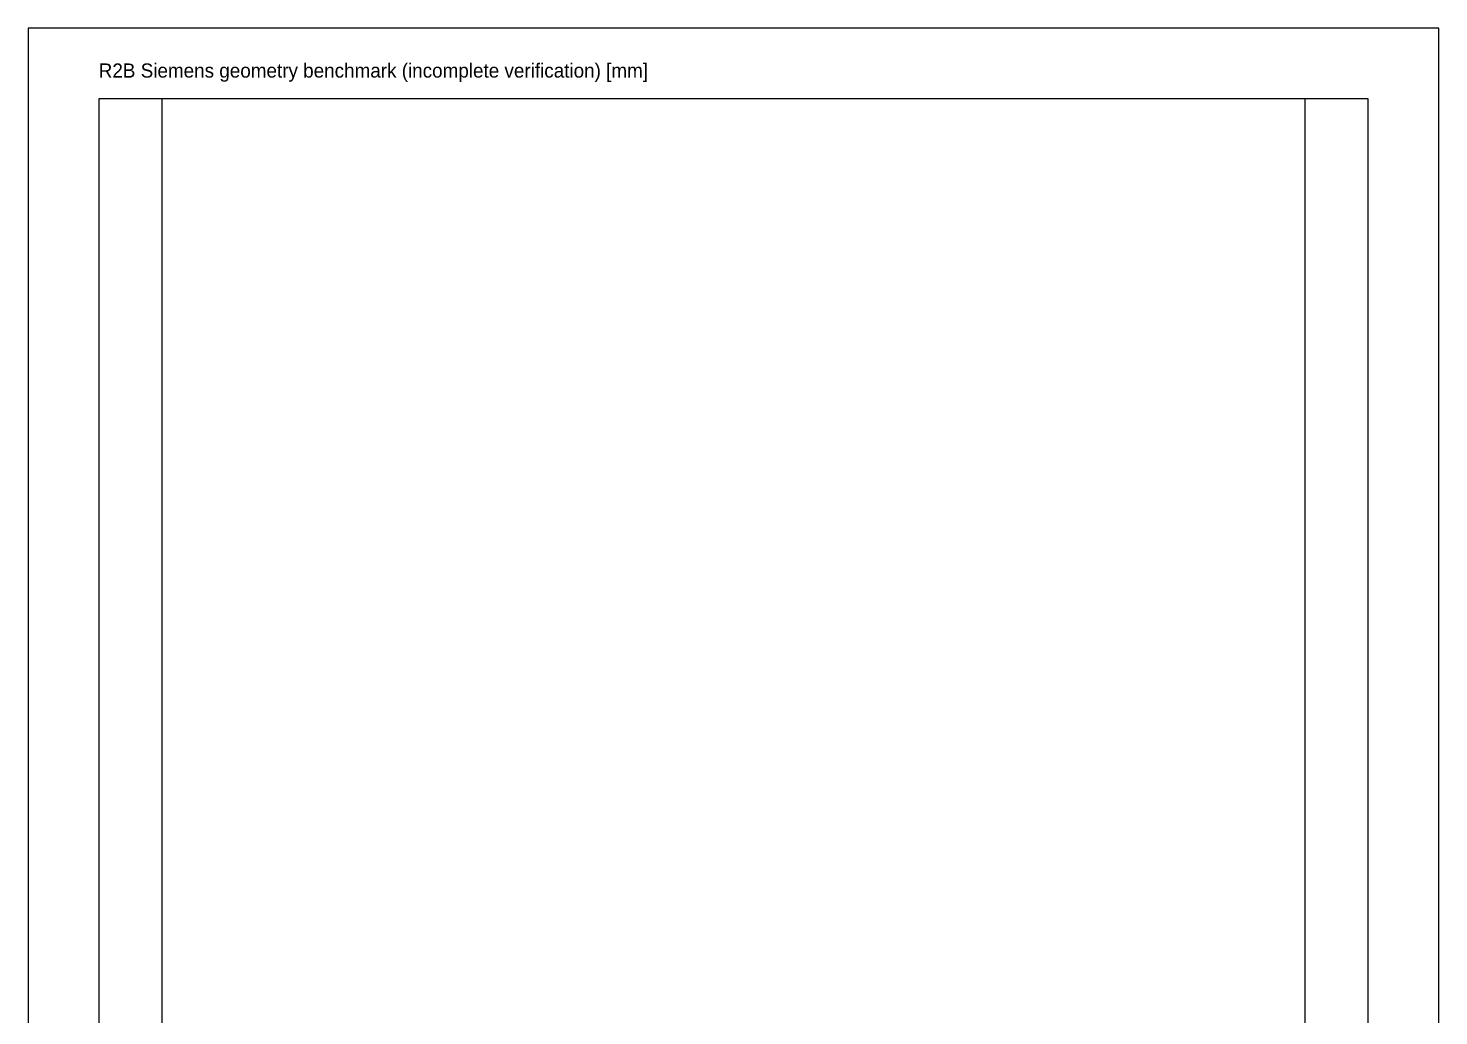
# Model space of a CAD drawing. Header units: millimetres. Extents: x 0 to 1000, y 0 to 1400.
# Drawn here: x 0 to 1000, y 700 to 1400 of the extents above; entities that cross this region are included whole.
import ezdxf

# ---------------------------------------------------------------- set-up
doc = ezdxf.new("R2010")
doc.units = ezdxf.units.MM

msp = doc.modelspace()

# ---------------------------------------------------------------- linework, layer by layer
at = {"layer": 'ENCLOSURE'}
for p, q in [((1000, 1400), (0, 1400)), ((0, 1400), (0, 0)), ((1000, 0), (1000, 1400))]:
    msp.add_line(p, q, dxfattribs=at)
at = {"layer": 'MOUNTING_PLATE'}
for p, q in [((950, 1350), (50, 1350)), ((50, 1350), (50, 50)), ((950, 50), (950, 1350))]:
    msp.add_line(p, q, dxfattribs=at)
at = {"layer": 'WIRE_DUCT'}
for p, q in [((95, 1350), (50, 1350)), ((50, 1350), (50, 50)), ((95, 50), (95, 1350)), ((950, 1350), (905, 1350)), ((905, 1350), (905, 50)), ((950, 50), (950, 1350))]:
    msp.add_line(p, q, dxfattribs=at)

# ---------------------------------------------------------------- texts
at = {"layer": 'ANNOTATION'}
msp.add_text('R2B Siemens geometry benchmark (incomplete verification) [mm]', height=10, dxfattribs=at).set_placement((50, 1365))

doc.saveas('drawing.dxf')
